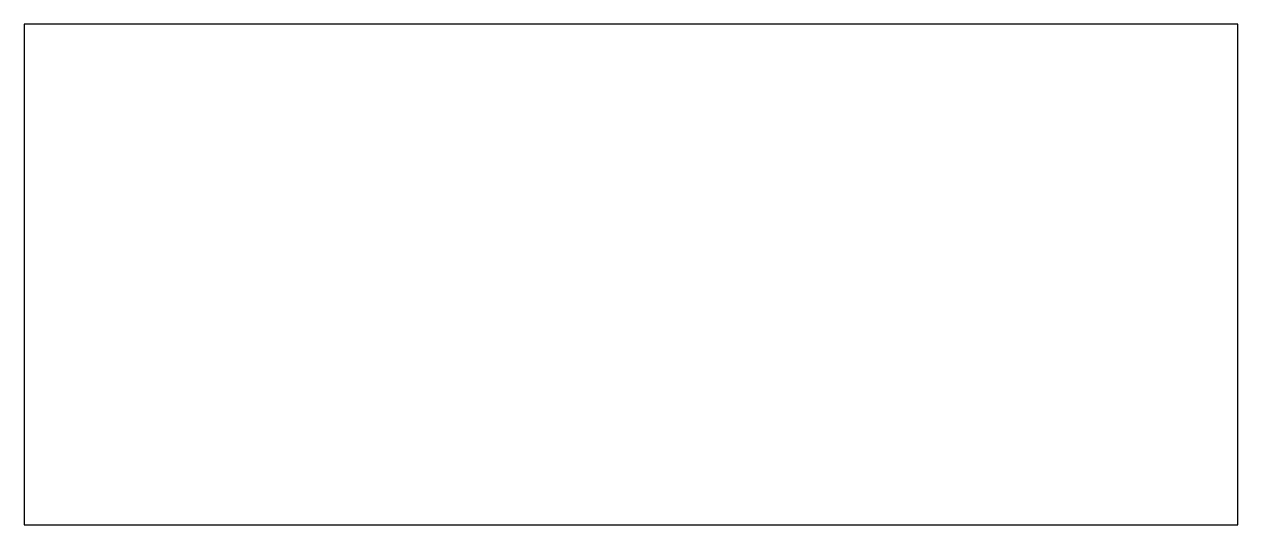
# Model space of a CAD drawing. Header units: millimetres. Extents: x 0 to 606, y 0 to 250.
import ezdxf

# ---------------------------------------------------------------- set-up
doc = ezdxf.new("R2010")
doc.units = ezdxf.units.MM
doc.layers.add('CUT_OUTER', color=7, linetype='Continuous')

msp = doc.modelspace()

# ---------------------------------------------------------------- linework, layer by layer
at = {"layer": 'CUT_OUTER'}
msp.add_lwpolyline([(0, 0), (606.096, 0), (606.096, 250), (0, 250)], close=True, dxfattribs=at)

doc.saveas('drawing.dxf')
